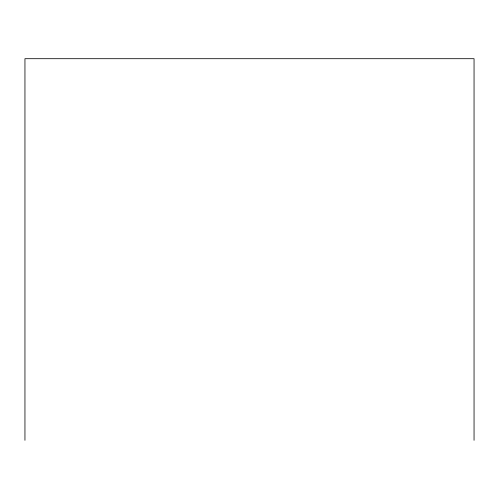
<?xml version="1.0" encoding="UTF-8"?>
<svg xmlns="http://www.w3.org/2000/svg" width="499" height="499" viewBox="0 0 499 499"><rect width="100%" height="100%" fill="white"/><g stroke="black" fill="none" stroke-linecap="round" stroke-linejoin="round"><path stroke-width="0.75" d="M474.05 440.305L474.05 58.695L24.95 58.695L24.95 440.305"/></g></svg>
